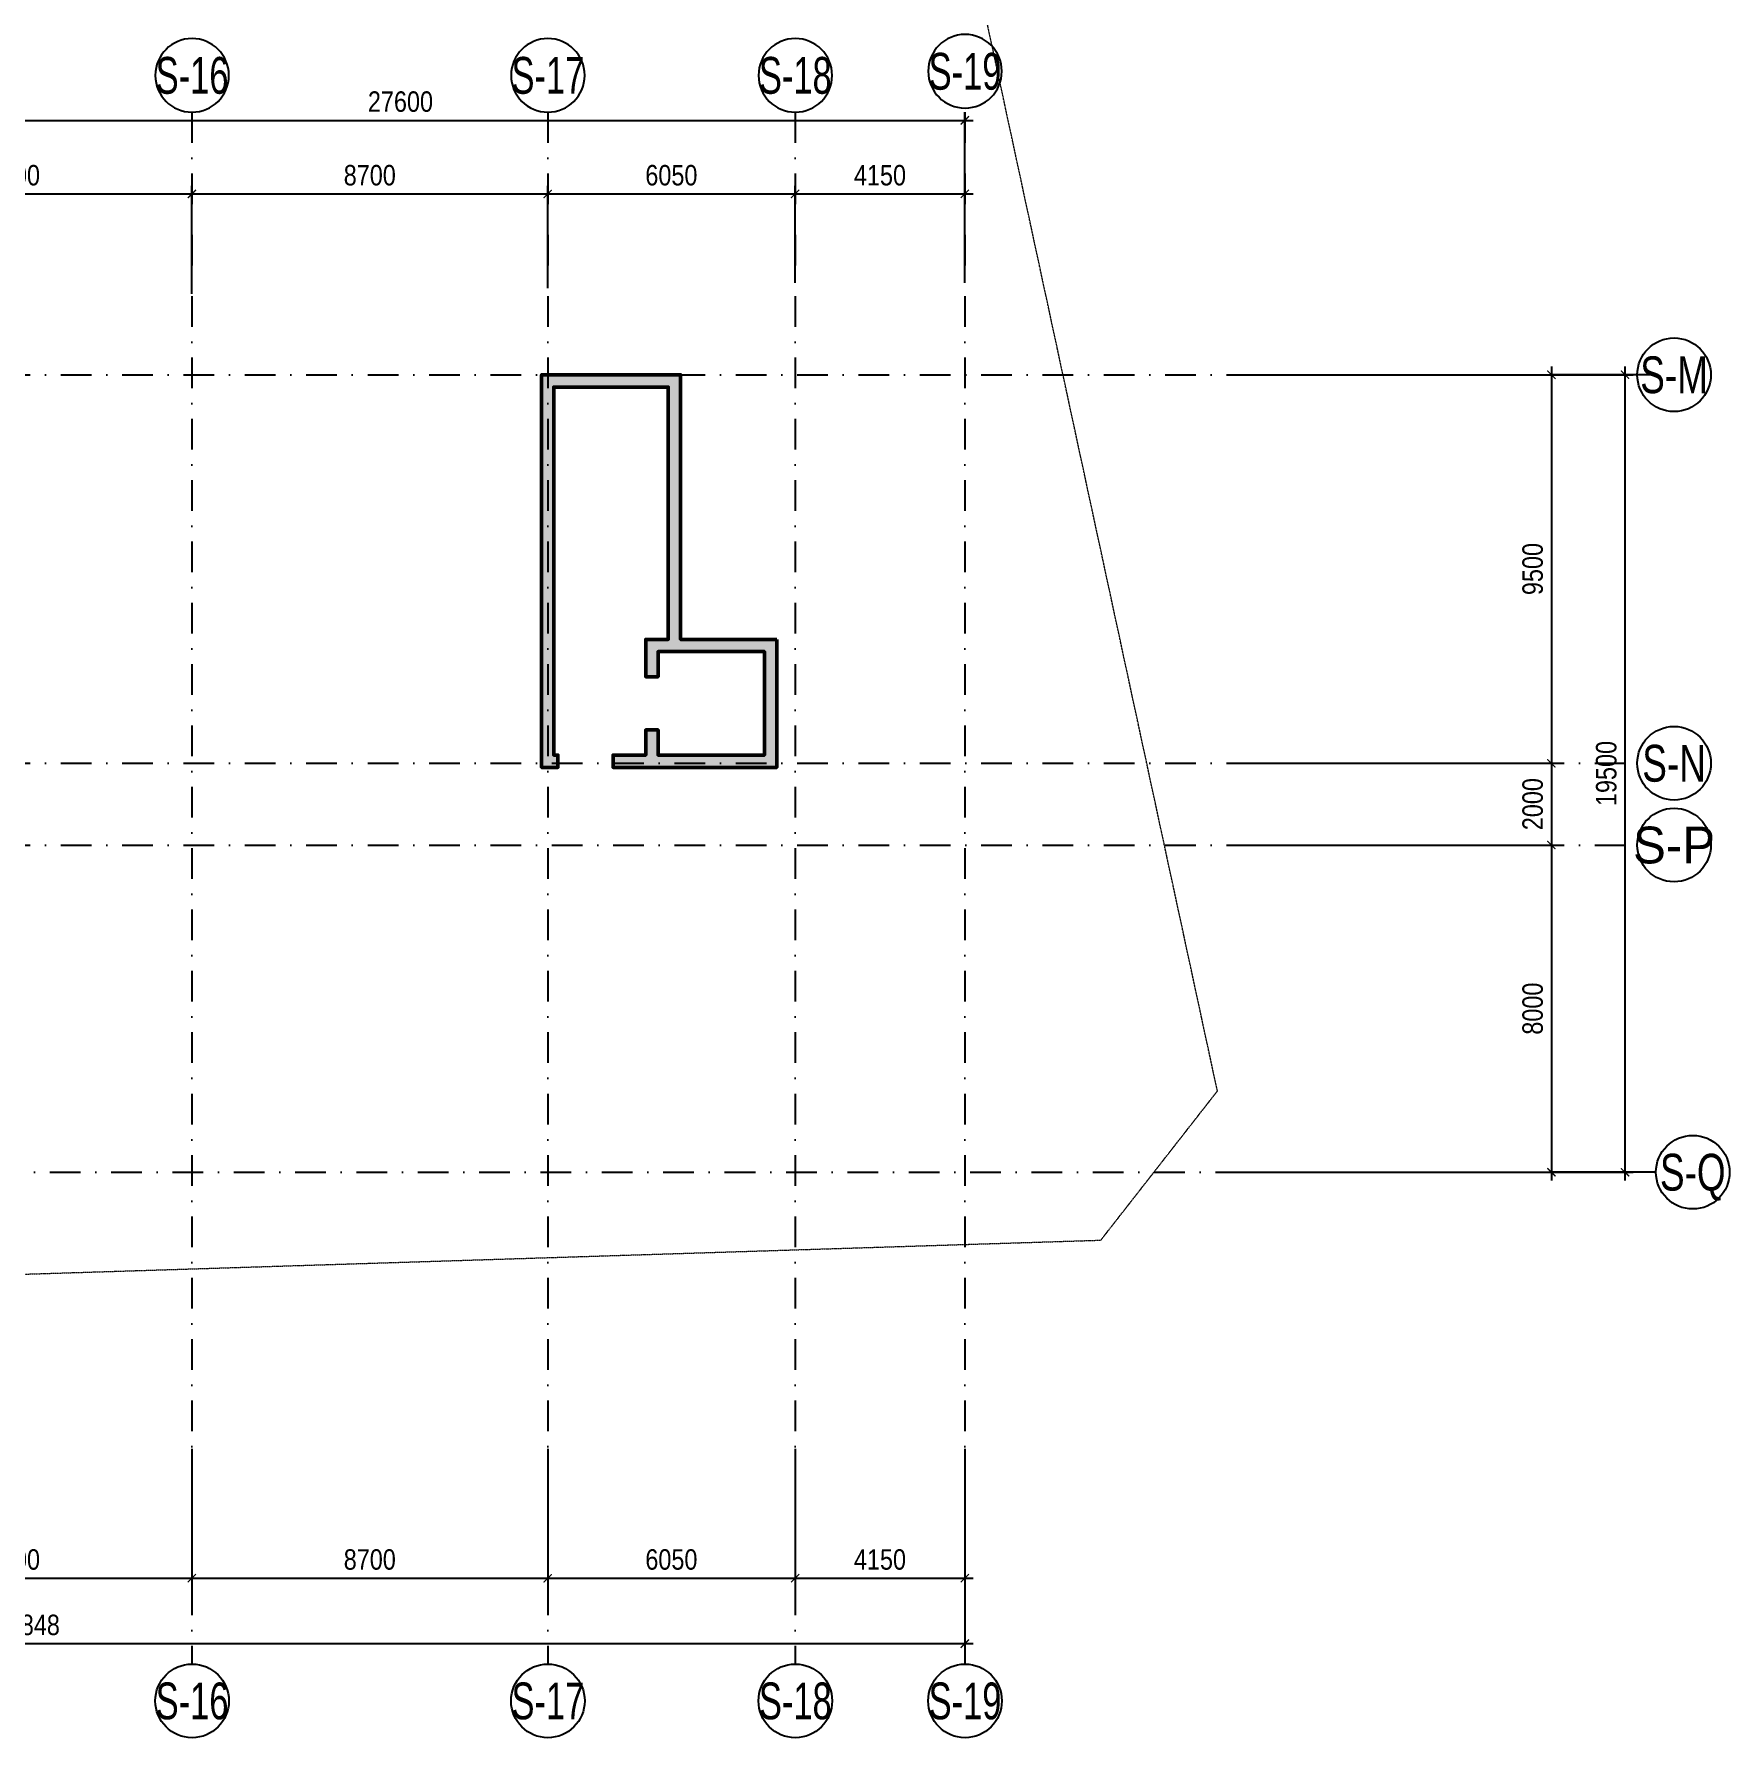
# Model space of a CAD drawing. Header units: millimetres. Extents: x -185400 to 12385, y -14070 to 168686.
# Drawn here: x -29081 to 12385, y -6264 to 35401 of the extents above; entities that cross this region are included whole.
import ezdxf
from ezdxf.enums import TextEntityAlignment as Align

# ---------------------------------------------------------------- set-up
doc = ezdxf.new("R2010")
doc.units = ezdxf.units.MM
doc.header["$MEASUREMENT"] = 0
doc.linetypes.add('DASHDOT', pattern=[1, 0.5, -0.25, 0, -0.25])
doc.linetypes.add('HIDDEN', pattern=[0.375, 0.25, -0.125])
for name, color, linetype in [('AUDIT_I_220805193045-1', 50, 'Continuous'), ('AUDIT_I_220807103235-17', 50, 'Continuous'), ('KT-Dim', 8, 'Continuous'), ('KT-Hatch', 251, 'Continuous'), ('KT-Kich thuoc', 9, 'Continuous'), ('KT-Luoi truc South Tower', 8, 'DASHDOT'), ('TNG', 50, 'Continuous')]:
    doc.layers.add(name, color=color, linetype=linetype)
doc.layers.add('KT-Chi gioi XD', color=7, linetype='HIDDEN', true_color=0x0066cc)
doc.layers.add('ST_MBDV Cot vach 220805$0$KT-Net cot vach', color=6, linetype='Continuous', lineweight=50)
doc.styles.add('Arial Narrow', font='ARIALN.TTF')
doc.styles.add('HBA-Text', font='GOTHIC.TTF')
doc.dimstyles.new('ccu12-200', dxfattribs={"dimscale": 200, "dimtxt": 2.5, "dimasz": 1, "dimexe": 1, "dimexo": 2, "dimgap": 1, "dimtad": 1, "dimdec": 0, "dimdsep": 46, "dimtxsty": 'Arial Narrow', "dimblk": 'ARCHTICK', "dimcen": -1, "dimdle": 1, "dimclrd": 256, "dimclre": 256, "dimclrt": 3, "dimadec": 0, "dimazin": 2, "dimtfac": 0.1, "dimtdec": 0, "dimtmove": 0, "dimatfit": 1, "dimldrblk": 'ARCHTICK', "dimfxl": 1, "dimtvp": 0.833333, "dimtolj": 1, "dimtzin": 12, "dimarcsym": 0})

# ---------------------------------------------------------------- blocks, each defined once
blk = doc.blocks.new('_ARCHTICK')
at = {"color": 0, "linetype": 'ByBlock', "const_width": 0.15}
blk.add_lwpolyline([(-0.5, -0.5), (0.5, 0.5)], dxfattribs=at)
blk = doc.blocks.new('*D130')
at = {"layer": 'Defpoints', "color": 0, "transparency": 16777216}
for p in [(-52171, 1204), (-6323, 1204), (-6323, -3959)]:
    blk.add_point(p, dxfattribs=at)
at = {"layer": 'KT-Kich thuoc', "lineweight": -2, "transparency": 16777216}
for p, q in [((-52171, 804), (-52171, -4159)), ((-6323, 804), (-6323, -4159)), ((-52371, -3959), (-6123, -3959))]:
    blk.add_line(p, q, dxfattribs=at)
at = {"layer": 'KT-Kich thuoc', "lineweight": -2, "transparency": 16777216, "xscale": 200, "yscale": 200, "zscale": 200, "rotation": 180}
blk.add_blockref('_ARCHTICK', (-52171, -3959), dxfattribs=at)
at = {"layer": 'KT-Kich thuoc', "lineweight": -2, "transparency": 16777216, "xscale": 200, "yscale": 200, "zscale": 200}
blk.add_blockref('_ARCHTICK', (-6323, -3959), dxfattribs=at)
at = {"layer": 'KT-Kich thuoc', "color": 3, "transparency": 16777216, "insert": (-29247, -3504), "char_height": 500, "attachment_point": 5, "style": 'Arial Narrow'}
blk.add_mtext('\\A1;45848', dxfattribs=at)
blk = doc.blocks.new('*D131')
at = {"layer": 'Defpoints', "color": 0, "transparency": 16777216}
for p in [(-265, 27070), (-265, 7570), (9819, 7570)]:
    blk.add_point(p, dxfattribs=at)
at = {"layer": 'KT-Kich thuoc', "lineweight": -2, "transparency": 16777216}
for p, q in [((9819, 27270), (9819, 7370)), ((135, 27070), (10019, 27070)), ((135, 7570), (10019, 7570))]:
    blk.add_line(p, q, dxfattribs=at)
at = {"layer": 'KT-Kich thuoc', "lineweight": -2, "transparency": 16777216, "xscale": 200, "yscale": 200, "zscale": 200}
for p, rotation in [((9819, 27070), 90), ((9819, 7570), 270)]:
    blk.add_blockref('_ARCHTICK', p, dxfattribs=dict(at, rotation=rotation))
at = {"layer": 'KT-Kich thuoc', "color": 3, "transparency": 16777216, "insert": (9363, 17320), "char_height": 500, "attachment_point": 5, "rotation": 90, "style": 'Arial Narrow'}
blk.add_mtext('\\A1;19500', dxfattribs=at)
blk = doc.blocks.new('*D153')
at = {"layer": 'Defpoints', "color": 0, "transparency": 16777216}
for p in [(-25223, 31492), (-33923, 28684, 0), (-25223, 28649, 0)]:
    blk.add_point(p, dxfattribs=at)
at = {"layer": 'KT-Kich thuoc', "lineweight": -2, "transparency": 16777216}
for p, q in [((-33923, 29084), (-33923, 31692)), ((-25223, 29049), (-25223, 31692)), ((-34123, 31492), (-25023, 31492))]:
    blk.add_line(p, q, dxfattribs=at)
at = {"layer": 'KT-Kich thuoc', "lineweight": -2, "transparency": 16777216, "xscale": 200, "yscale": 200, "zscale": 200, "rotation": 180}
blk.add_blockref('_ARCHTICK', (-33923, 31492), dxfattribs=at)
at = {"layer": 'KT-Kich thuoc', "lineweight": -2, "transparency": 16777216, "xscale": 200, "yscale": 200, "zscale": 200}
blk.add_blockref('_ARCHTICK', (-25223, 31492), dxfattribs=at)
at = {"layer": 'KT-Kich thuoc', "color": 3, "transparency": 16777216, "insert": (-29573, 31947), "char_height": 500, "attachment_point": 5, "style": 'Arial Narrow'}
blk.add_mtext('\\A1;8700', dxfattribs=at)
blk = doc.blocks.new('*D154')
at = {"layer": 'Defpoints', "color": 0, "transparency": 16777216}
for p in [(-16523, 31492), (-16523, 28791, 0), (-25223, 28649, 0)]:
    blk.add_point(p, dxfattribs=at)
at = {"layer": 'KT-Kich thuoc', "lineweight": -2, "transparency": 16777216}
for p, q in [((-25223, 29049), (-25223, 31692)), ((-16523, 29191), (-16523, 31692)), ((-25423, 31492), (-16323, 31492))]:
    blk.add_line(p, q, dxfattribs=at)
at = {"layer": 'KT-Kich thuoc', "lineweight": -2, "transparency": 16777216, "xscale": 200, "yscale": 200, "zscale": 200, "rotation": 180}
blk.add_blockref('_ARCHTICK', (-25223, 31492), dxfattribs=at)
at = {"layer": 'KT-Kich thuoc', "lineweight": -2, "transparency": 16777216, "xscale": 200, "yscale": 200, "zscale": 200}
blk.add_blockref('_ARCHTICK', (-16523, 31492), dxfattribs=at)
at = {"layer": 'KT-Kich thuoc', "color": 3, "transparency": 16777216, "insert": (-20873, 31947), "char_height": 500, "attachment_point": 5, "style": 'Arial Narrow'}
blk.add_mtext('\\A1;8700', dxfattribs=at)
blk = doc.blocks.new('*D155')
at = {"layer": 'Defpoints', "color": 0, "transparency": 16777216}
for p in [(-10473, 31492), (-16523, 28791), (-10473, 28921, 0)]:
    blk.add_point(p, dxfattribs=at)
at = {"layer": 'KT-Kich thuoc', "lineweight": -2, "transparency": 16777216}
for p, q in [((-16523, 29191), (-16523, 31692)), ((-10473, 29321), (-10473, 31692)), ((-16723, 31492), (-10273, 31492))]:
    blk.add_line(p, q, dxfattribs=at)
at = {"layer": 'KT-Kich thuoc', "lineweight": -2, "transparency": 16777216, "xscale": 200, "yscale": 200, "zscale": 200, "rotation": 180}
blk.add_blockref('_ARCHTICK', (-16523, 31492), dxfattribs=at)
at = {"layer": 'KT-Kich thuoc', "lineweight": -2, "transparency": 16777216, "xscale": 200, "yscale": 200, "zscale": 200}
blk.add_blockref('_ARCHTICK', (-10473, 31492), dxfattribs=at)
at = {"layer": 'KT-Kich thuoc', "color": 3, "transparency": 16777216, "insert": (-13498, 31947), "char_height": 500, "attachment_point": 5, "style": 'Arial Narrow'}
blk.add_mtext('\\A1;6050', dxfattribs=at)
blk = doc.blocks.new('*D156')
at = {"layer": 'Defpoints', "color": 0, "transparency": 16777216}
for p in [(-6323, 31492), (-10473, 28921, 0), (-6323, 29040)]:
    blk.add_point(p, dxfattribs=at)
at = {"layer": 'KT-Kich thuoc', "lineweight": -2, "transparency": 16777216}
for p, q in [((-10473, 29321), (-10473, 31692)), ((-6323, 29440), (-6323, 31692)), ((-10673, 31492), (-6123, 31492))]:
    blk.add_line(p, q, dxfattribs=at)
at = {"layer": 'KT-Kich thuoc', "lineweight": -2, "transparency": 16777216, "xscale": 200, "yscale": 200, "zscale": 200, "rotation": 180}
blk.add_blockref('_ARCHTICK', (-10473, 31492), dxfattribs=at)
at = {"layer": 'KT-Kich thuoc', "lineweight": -2, "transparency": 16777216, "xscale": 200, "yscale": 200, "zscale": 200}
blk.add_blockref('_ARCHTICK', (-6323, 31492), dxfattribs=at)
at = {"layer": 'KT-Kich thuoc', "color": 3, "transparency": 16777216, "insert": (-8398, 31947), "char_height": 500, "attachment_point": 5, "style": 'Arial Narrow'}
blk.add_mtext('\\A1;4150', dxfattribs=at)
blk = doc.blocks.new('*D157')
at = {"layer": 'Defpoints', "color": 0, "transparency": 16777216}
for p in [(-6323, 33292), (-33923, 28921), (-6323, 28921)]:
    blk.add_point(p, dxfattribs=at)
at = {"layer": 'KT-Kich thuoc', "lineweight": -2, "transparency": 16777216}
for p, q in [((-33923, 29321), (-33923, 33492)), ((-6323, 29321), (-6323, 33492)), ((-34123, 33292), (-6123, 33292))]:
    blk.add_line(p, q, dxfattribs=at)
at = {"layer": 'KT-Kich thuoc', "lineweight": -2, "transparency": 16777216, "xscale": 200, "yscale": 200, "zscale": 200, "rotation": 180}
blk.add_blockref('_ARCHTICK', (-33923, 33292), dxfattribs=at)
at = {"layer": 'KT-Kich thuoc', "lineweight": -2, "transparency": 16777216, "xscale": 200, "yscale": 200, "zscale": 200}
blk.add_blockref('_ARCHTICK', (-6323, 33292), dxfattribs=at)
at = {"layer": 'KT-Kich thuoc', "color": 3, "transparency": 16777216, "insert": (-20123, 33747), "char_height": 500, "attachment_point": 5, "style": 'Arial Narrow'}
blk.add_mtext('\\A1;27600', dxfattribs=at)
blk = doc.blocks.new('*D160')
at = {"layer": 'Defpoints', "color": 0, "transparency": 16777216}
for p in [(-33923, 1204), (-25223, 1204), (-25223, -2359)]:
    blk.add_point(p, dxfattribs=at)
at = {"layer": 'KT-Kich thuoc', "lineweight": -2, "transparency": 16777216}
for p, q in [((-33923, 804), (-33923, -2559)), ((-25223, 804), (-25223, -2559)), ((-34123, -2359), (-25023, -2359))]:
    blk.add_line(p, q, dxfattribs=at)
at = {"layer": 'KT-Kich thuoc', "lineweight": -2, "transparency": 16777216, "xscale": 200, "yscale": 200, "zscale": 200, "rotation": 180}
blk.add_blockref('_ARCHTICK', (-33923, -2359), dxfattribs=at)
at = {"layer": 'KT-Kich thuoc', "lineweight": -2, "transparency": 16777216, "xscale": 200, "yscale": 200, "zscale": 200}
blk.add_blockref('_ARCHTICK', (-25223, -2359), dxfattribs=at)
at = {"layer": 'KT-Kich thuoc', "color": 3, "transparency": 16777216, "insert": (-29573, -1904), "char_height": 500, "attachment_point": 5, "style": 'Arial Narrow'}
blk.add_mtext('\\A1;8700', dxfattribs=at)
blk = doc.blocks.new('*D161')
at = {"layer": 'Defpoints', "color": 0, "transparency": 16777216}
for p in [(-25223, 1204), (-16523, 1204), (-16523, -2359)]:
    blk.add_point(p, dxfattribs=at)
at = {"layer": 'KT-Kich thuoc', "lineweight": -2, "transparency": 16777216}
for p, q in [((-25223, 804), (-25223, -2559)), ((-16523, 804), (-16523, -2559)), ((-25423, -2359), (-16323, -2359))]:
    blk.add_line(p, q, dxfattribs=at)
at = {"layer": 'KT-Kich thuoc', "lineweight": -2, "transparency": 16777216, "xscale": 200, "yscale": 200, "zscale": 200, "rotation": 180}
blk.add_blockref('_ARCHTICK', (-25223, -2359), dxfattribs=at)
at = {"layer": 'KT-Kich thuoc', "lineweight": -2, "transparency": 16777216, "xscale": 200, "yscale": 200, "zscale": 200}
blk.add_blockref('_ARCHTICK', (-16523, -2359), dxfattribs=at)
at = {"layer": 'KT-Kich thuoc', "color": 3, "transparency": 16777216, "insert": (-20873, -1904), "char_height": 500, "attachment_point": 5, "style": 'Arial Narrow'}
blk.add_mtext('\\A1;8700', dxfattribs=at)
blk = doc.blocks.new('*D162')
at = {"layer": 'Defpoints', "color": 0, "transparency": 16777216}
for p in [(-16523, 1204), (-10473, 1204), (-10473, -2359)]:
    blk.add_point(p, dxfattribs=at)
at = {"layer": 'KT-Kich thuoc', "lineweight": -2, "transparency": 16777216}
for p, q in [((-16523, 804), (-16523, -2559)), ((-10473, 804), (-10473, -2559)), ((-16723, -2359), (-10273, -2359))]:
    blk.add_line(p, q, dxfattribs=at)
at = {"layer": 'KT-Kich thuoc', "lineweight": -2, "transparency": 16777216, "xscale": 200, "yscale": 200, "zscale": 200, "rotation": 180}
blk.add_blockref('_ARCHTICK', (-16523, -2359), dxfattribs=at)
at = {"layer": 'KT-Kich thuoc', "lineweight": -2, "transparency": 16777216, "xscale": 200, "yscale": 200, "zscale": 200}
blk.add_blockref('_ARCHTICK', (-10473, -2359), dxfattribs=at)
at = {"layer": 'KT-Kich thuoc', "color": 3, "transparency": 16777216, "insert": (-13498, -1904), "char_height": 500, "attachment_point": 5, "style": 'Arial Narrow'}
blk.add_mtext('\\A1;6050', dxfattribs=at)
blk = doc.blocks.new('*D163')
at = {"layer": 'Defpoints', "color": 0, "transparency": 16777216}
for p in [(-10473, 1204), (-6323, 1204), (-6323, -2359)]:
    blk.add_point(p, dxfattribs=at)
at = {"layer": 'KT-Kich thuoc', "lineweight": -2, "transparency": 16777216}
for p, q in [((-10473, 804), (-10473, -2559)), ((-6323, 804), (-6323, -2559)), ((-10673, -2359), (-6123, -2359))]:
    blk.add_line(p, q, dxfattribs=at)
at = {"layer": 'KT-Kich thuoc', "lineweight": -2, "transparency": 16777216, "xscale": 200, "yscale": 200, "zscale": 200, "rotation": 180}
blk.add_blockref('_ARCHTICK', (-10473, -2359), dxfattribs=at)
at = {"layer": 'KT-Kich thuoc', "lineweight": -2, "transparency": 16777216, "xscale": 200, "yscale": 200, "zscale": 200}
blk.add_blockref('_ARCHTICK', (-6323, -2359), dxfattribs=at)
at = {"layer": 'KT-Kich thuoc', "color": 3, "transparency": 16777216, "insert": (-8398, -1904), "char_height": 500, "attachment_point": 5, "style": 'Arial Narrow'}
blk.add_mtext('\\A1;4150', dxfattribs=at)
blk = doc.blocks.new('*D139')
at = {"layer": 'Defpoints', "color": 0, "transparency": 16777216}
for p in [(-265, 15570), (-265, 7570), (8019, 7570)]:
    blk.add_point(p, dxfattribs=at)
at = {"layer": 'KT-Kich thuoc', "lineweight": -2, "transparency": 16777216}
for p, q in [((135, 15570), (8219, 15570)), ((8019, 15770), (8019, 7370)), ((135, 7570), (8219, 7570))]:
    blk.add_line(p, q, dxfattribs=at)
at = {"layer": 'KT-Kich thuoc', "lineweight": -2, "transparency": 16777216, "xscale": 200, "yscale": 200, "zscale": 200}
for p, rotation in [((8019, 15570), 90), ((8019, 7570), 270)]:
    blk.add_blockref('_ARCHTICK', p, dxfattribs=dict(at, rotation=rotation))
at = {"layer": 'KT-Kich thuoc', "color": 3, "transparency": 16777216, "insert": (7563, 11570), "char_height": 500, "attachment_point": 5, "rotation": 90, "style": 'Arial Narrow'}
blk.add_mtext('\\A1;8000', dxfattribs=at)
blk = doc.blocks.new('GRID-SYM-flat-83')
at = {"layer": 'AUDIT_I_220805193045-1'}
blk.add_ellipse((0, 0, 0), major_axis=(-900, 5), ratio=1, dxfattribs=at)
at = {"layer": 'AUDIT_I_220805193045-1', "style": 'HBA-Text'}
blk.add_attdef('GRID', text='', height=900, rotation=359.6303, dxfattribs=at).set_placement((0, 0, 0), align=Align.MIDDLE_CENTER)
blk = doc.blocks.new('GRID-SYM-flat-84')
at = {"layer": 'AUDIT_I_220805193045-1'}
blk.add_ellipse((0, 0, 0), major_axis=(-900, 5), ratio=1, dxfattribs=at)
at = {"layer": 'AUDIT_I_220805193045-1', "style": 'HBA-Text'}
blk.add_attdef('GRID', text='', height=900, rotation=359.6303, dxfattribs=at).set_placement((0, 0, 0), align=Align.MIDDLE_CENTER)
blk = doc.blocks.new('GRID-SYM-flat-85')
at = {"layer": 'AUDIT_I_220805193045-1'}
blk.add_ellipse((0, 0, 0), major_axis=(-900, 5), ratio=1, dxfattribs=at)
at = {"layer": 'AUDIT_I_220805193045-1', "style": 'HBA-Text'}
blk.add_attdef('GRID', text='', height=900, rotation=359.6303, dxfattribs=at).set_placement((0, 0, 0), align=Align.MIDDLE_CENTER)
blk = doc.blocks.new('GRID-SYM-flat-86')
at = {"layer": 'AUDIT_I_220805193045-1'}
blk.add_ellipse((0, 0, 0), major_axis=(-900, 5), ratio=1, dxfattribs=at)
at = {"layer": 'AUDIT_I_220805193045-1', "style": 'HBA-Text'}
blk.add_attdef('GRID', text='', height=900, rotation=359.6303, dxfattribs=at).set_placement((0, 0, 0), align=Align.MIDDLE_CENTER)
blk = doc.blocks.new('GRID-SYM-flat-73')
at = {"layer": 'AUDIT_I_220805193045-1'}
blk.add_circle((0, 0, 0), 900, dxfattribs=at)
at = {"layer": 'AUDIT_I_220805193045-1', "style": 'HBA-Text'}
blk.add_attdef('GRID', text='', height=900, rotation=359.6303, dxfattribs=at).set_placement((0, 0, 0), align=Align.MIDDLE_CENTER)
blk = doc.blocks.new('*D164')
at = {"layer": 'Defpoints', "color": 0, "transparency": 16777216}
for p in [(-265, 27070), (-265, 17570), (8019, 17570)]:
    blk.add_point(p, dxfattribs=at)
at = {"layer": 'KT-Kich thuoc', "lineweight": -2, "transparency": 16777216}
for p, q in [((8019, 27270), (8019, 17370)), ((135, 27070), (8219, 27070)), ((135, 17570), (8219, 17570))]:
    blk.add_line(p, q, dxfattribs=at)
at = {"layer": 'KT-Kich thuoc', "lineweight": -2, "transparency": 16777216, "xscale": 200, "yscale": 200, "zscale": 200}
for p, rotation in [((8019, 27070), 90), ((8019, 17570), 270)]:
    blk.add_blockref('_ARCHTICK', p, dxfattribs=dict(at, rotation=rotation))
at = {"layer": 'KT-Kich thuoc', "color": 3, "transparency": 16777216, "insert": (7563, 22320), "char_height": 500, "attachment_point": 5, "rotation": 90, "style": 'Arial Narrow'}
blk.add_mtext('\\A1;9500', dxfattribs=at)
blk = doc.blocks.new('*D165')
at = {"layer": 'Defpoints', "color": 0, "transparency": 16777216}
for p in [(-265, 17570), (-265, 15570), (8019, 15570)]:
    blk.add_point(p, dxfattribs=at)
at = {"layer": 'KT-Kich thuoc', "lineweight": -2, "transparency": 16777216}
for p, q in [((135, 17570), (8219, 17570)), ((8019, 17770), (8019, 15370)), ((135, 15570), (8219, 15570))]:
    blk.add_line(p, q, dxfattribs=at)
at = {"layer": 'KT-Kich thuoc', "lineweight": -2, "transparency": 16777216, "xscale": 200, "yscale": 200, "zscale": 200}
for p, rotation in [((8019, 17570), 90), ((8019, 15570), 270)]:
    blk.add_blockref('_ARCHTICK', p, dxfattribs=dict(at, rotation=rotation))
at = {"layer": 'KT-Kich thuoc', "color": 3, "transparency": 16777216, "insert": (7563, 16570), "char_height": 500, "attachment_point": 5, "rotation": 90, "style": 'Arial Narrow'}
blk.add_mtext('\\A1;2000', dxfattribs=at)
blk = doc.blocks.new('Asix South Tower')
at = {"layer": 'KT-Kich thuoc'}
for p, q in [((10576.4, 27070.4), (8018.8, 27070.4)), ((10576.4, 7570.4), (8018.8, 7570.4))]:
    blk.add_line(p, q, dxfattribs=at)
at = {"layer": 'KT-Luoi truc South Tower', "ltscale": 1500}
for p, q in [((-25223, 33491.9), (-25223, -4459.1)), ((-16523, 33491.9), (-16523, -4459.1)), ((-10473, 33491.9), (-10473, -4459.1)), ((-6323, 33491.9), (-6323, -4459.1)), ((-49426.2, 27070.4), (10118.8, 27070.4)), ((-49426.2, 17570.4), (10118.8, 17570.4)), ((-49426.2, 15570.4), (10118.8, 15570.4)), ((-52698.1, 7570.4), (10118.8, 7570.4))]:
    blk.add_line(p, q, dxfattribs=at)
at = {"layer": 'KT-Dim'}
ref = blk.add_blockref('GRID-SYM-flat-73', (-25217.9, 34391.9, 0), dxfattribs=dict(at, xscale=-1, rotation=179.6748020054017))
ref.add_attrib('GRID', 'S-16', dxfattribs={"layer": 'AUDIT_I_220807103235-17', "height": 900, "style": 'HBA-Text', "width": 0.7}).set_placement((-25217.9, 34391.9, 0), align=Align.MIDDLE_CENTER)
ref = blk.add_blockref('GRID-SYM-flat-73', (-16517.9, 34391.9, 0), dxfattribs=dict(at, xscale=-1, rotation=179.6748020054017))
ref.add_attrib('GRID', 'S-17', dxfattribs={"layer": 'AUDIT_I_220807103235-17', "height": 900, "style": 'HBA-Text', "width": 0.7}).set_placement((-16517.9, 34391.9, 0), align=Align.MIDDLE_CENTER)
ref = blk.add_blockref('GRID-SYM-flat-73', (-10467.9, 34391.9, 0), dxfattribs=dict(at, xscale=-1, rotation=179.6748020054017))
ref.add_attrib('GRID', 'S-18', dxfattribs={"layer": 'AUDIT_I_220807103235-17', "height": 900, "style": 'HBA-Text', "width": 0.7}).set_placement((-10467.9, 34391.9, 0), align=Align.MIDDLE_CENTER)
ref = blk.add_blockref('GRID-SYM-flat-73', (-6317.9, 34491.9, 0), dxfattribs=dict(at, xscale=-1, rotation=179.6748020054017))
ref.add_attrib('GRID', 'S-19', dxfattribs={"layer": 'AUDIT_I_220807103235-17', "height": 900, "style": 'HBA-Text', "width": 0.7}).set_placement((-6317.9, 34491.9, 0), align=Align.MIDDLE_CENTER)
ref = blk.add_blockref('GRID-SYM-flat-83', (11018.8, 27070, 0), dxfattribs=dict(at, rotation=0.325197994598278))
ref.add_attrib('GRID', 'S-M', dxfattribs={"layer": 'AUDIT_I_220807103235-17', "height": 900, "style": 'HBA-Text', "width": 0.75}).set_placement((11018.8, 27070, 0), align=Align.MIDDLE_CENTER)
ref = blk.add_blockref('GRID-SYM-flat-84', (11018.8, 17570.1, 0), dxfattribs=dict(at, rotation=0.325197994598278))
ref.add_attrib('GRID', 'S-N', dxfattribs={"layer": 'AUDIT_I_220807103235-17', "height": 900, "style": 'HBA-Text', "width": 0.75}).set_placement((11018.8, 17570.1, 0), align=Align.MIDDLE_CENTER)
ref = blk.add_blockref('GRID-SYM-flat-85', (11018.8, 15570.1, 0), dxfattribs=dict(at, rotation=0.325197994598278))
ref.add_attrib('GRID', 'S-P', dxfattribs={"layer": 'AUDIT_I_220807103235-17', "height": 900, "rotation": 359.95545, "style": 'HBA-Text'}).set_placement((11018.8, 15570.1, 0), align=Align.MIDDLE_CENTER)
ref = blk.add_blockref('GRID-SYM-flat-86', (11476.4, 7570.1, 0), dxfattribs=dict(at, rotation=0.325197994598278))
ref.add_attrib('GRID', 'S-Q', dxfattribs={"layer": 'AUDIT_I_220807103235-17', "height": 900, "style": 'HBA-Text', "width": 0.75}).set_placement((11476.4, 7570.1, 0), align=Align.MIDDLE_CENTER)
ref = blk.add_blockref('GRID-SYM-flat-73', (-25217.9, -5359.1, 0), dxfattribs=dict(at, rotation=0.325197994598278))
ref.add_attrib('GRID', 'S-16', dxfattribs={"layer": 'AUDIT_I_220807103235-17', "height": 900, "style": 'HBA-Text', "width": 0.7}).set_placement((-25217.9, -5359.1, 0), align=Align.MIDDLE_CENTER)
ref = blk.add_blockref('GRID-SYM-flat-73', (-16517.9, -5359.1, 0), dxfattribs=dict(at, rotation=0.325197994598278))
ref.add_attrib('GRID', 'S-17', dxfattribs={"layer": 'AUDIT_I_220807103235-17', "height": 900, "style": 'HBA-Text', "width": 0.7}).set_placement((-16517.9, -5359.1, 0), align=Align.MIDDLE_CENTER)
ref = blk.add_blockref('GRID-SYM-flat-73', (-10467.9, -5359.1, 0), dxfattribs=dict(at, rotation=0.325197994598278))
ref.add_attrib('GRID', 'S-18', dxfattribs={"layer": 'AUDIT_I_220807103235-17', "height": 900, "style": 'HBA-Text', "width": 0.7}).set_placement((-10467.9, -5359.1, 0), align=Align.MIDDLE_CENTER)
ref = blk.add_blockref('GRID-SYM-flat-73', (-6317.9, -5359.1, 0), dxfattribs=dict(at, rotation=0.325197994598278))
ref.add_attrib('GRID', 'S-19', dxfattribs={"layer": 'AUDIT_I_220807103235-17', "height": 900, "style": 'HBA-Text', "width": 0.7}).set_placement((-6317.9, -5359.1, 0), align=Align.MIDDLE_CENTER)
at = {"layer": 'KT-Kich thuoc'}
for base, p1, p2, picture, middle in [((-6323, 33291.9), (-33923, 28921.3), (-6323, 28921.3), '*D157', (-20123, 33747.2)), ((-25223, 31491.9), (-33923, 28684.3, 0), (-25223, 28648.7, 0), '*D153', (-29573, 31947.2)), ((-16523, 31491.9), (-25223, 28648.7, 0), (-16523, 28791, 0), '*D154', (-20873, 31947.2)), ((-10473, 31491.9), (-16523, 28791), (-10473, 28921.3, 0), '*D155', (-13498, 31947.2)), ((-6323, 31491.9), (-10473, 28921.3, 0), (-6323, 29040.1), '*D156', (-8398, 31947.2)), ((-6323, -3959.1), (-52170.8, 1204.1), (-6323, 1204.1), '*D130', (-29246.9, -3503.8)), ((-25223, -2359.1), (-33923, 1204.1), (-25223, 1204.1), '*D160', (-29573, -1903.8)), ((-16523, -2359.1), (-25223, 1204.1), (-16523, 1204.1), '*D161', (-20873, -1903.8)), ((-10473, -2359.1), (-16523, 1204.1), (-10473, 1204.1), '*D162', (-13498, -1903.8)), ((-6323, -2359.1), (-10473, 1204.1), (-6323, 1204.1), '*D163', (-8398, -1903.8))]:
    dim = blk.add_linear_dim(base=base, p1=p1, p2=p2, dimstyle='ccu12-200', dxfattribs=at)
    dim.commit()
    dim.dimension.update_dxf_attribs({"geometry": picture, "text_midpoint": middle})
for base, p1, p2, picture, middle in [((9818.8, 7570.4), (-265.4, 27070.4), (-265.4, 7570.4), '*D131', (9363.5, 17320.4)), ((8018.8, 17570.4), (-265.4, 27070.4), (-265.4, 17570.4), '*D164', (7563.5, 22320.4)), ((8018.8, 15570.4), (-265.4, 17570.4), (-265.4, 15570.4), '*D165', (7563.5, 16570.4)), ((8018.8, 7570.4), (-265.4, 15570.4), (-265.4, 7570.4), '*D139', (7563.5, 11570.4))]:
    dim = blk.add_linear_dim(base=base, p1=p1, p2=p2, angle=90, dimstyle='ccu12-200', dxfattribs=at)
    dim.commit()
    dim.dimension.update_dxf_attribs({"geometry": picture, "text_midpoint": middle})

msp = doc.modelspace()

# ---------------------------------------------------------------- hatches: boundary and pattern name
at = {"layer": 'KT-Hatch', "ltscale": 0.5}
h = msp.add_hatch(dxfattribs=at)
h.set_pattern_fill('1BETONG2-BOP', color=256, scale=50, angle=100, pattern_type=2)
h.set_pattern_definition([(150, (0, 0), (-31.376, 358.63), [37.5, -412.5]), (95, (0, 0), (-358.3354, -133.63), [30, -330]), (200.4514, (-2.6, 29.9), (-389.7113, 225.0003), [31.87, -350.571]), (146.1842, (-98.5, -17.36), (-11.16, 539.8847), [56.25, -618.75]), (196.6356, (-99.4, 27.6), (-560.811, 375.655), [47.805, -525.8565]), (91.1842, (-98.5, -17.36), (-560.811, 375.654), [45, -495]), (121, (-82.54, 36.22), (146.4252, 328.8764), [37.5, -412.5]), (326, (-82.54, 36.2), (121.6577, 362.575), [30, -330]), (171.4514, (-70.34, 63.62), (-231.767, 385.7255), [31.87, -350.571]), (167.5, (0, 0), (-131.41385, -102.33253), [0, -326, 0, -335, 0, -331.25]), (104.5, (0, 0), (-211.766, 106.521), [0, -191, 0, -318.5, 0, -126.25]), (67.5, (19.36, -109.8), (-35.24254, 264.81454), [0, -125, 0, -390, 0, -517.5]), (57.5, (28.04, -159.05), (-99.9267, 278.4716), [0, -162.5, 0, -259, 0, -367.5]), (55, (0, 0), (-174.0698, 121.885), []), (55, (-60.32, -10.64), (-174.0698, 121.885), [])])
h.paths.add_polyline_path([(-10923, 20600.4), (-10923, 17470.4), (-14923, 17470.4), (-14923, 17770.4), (-14123, 17770.4), (-14123, 18385.4), (-13823, 18385.4), (-13823, 17770.4), (-11223, 17770.4), (-11223, 20300.4), (-13823, 20300.4), (-13823, 19685.4), (-14123, 19685.4), (-14123, 20600.4), (-13573, 20600.4), (-13573, 26770.4), (-16373, 26770.4), (-16373, 17770.4), (-16273, 17770.4), (-16273, 17470.4), (-16673, 17470.4), (-16673, 27070.4), (-13273, 27070.4), (-13273, 20600.4)])

# ---------------------------------------------------------------- linework, layer by layer
at = {"layer": 'KT-Chi gioi XD', "lineweight": 13, "ltscale": 10, "elevation": 0, "flags": 128}
msp.add_lwpolyline([(-29078.1, 143772.1), (-33774.2, 161645), (-36124.3, 162456.9), (-45058.2, 155685.5), (-68562, 137753.5), (-92229.5, 120645.5, 0.684877), (-61797, 6849.6), (-41426.4, 4693.7), (-2997.3, 5908.3), (-146.9, 9554.9)], format="xyb", close=True, dxfattribs=at)
at = {"layer": 'ST_MBDV Cot vach 220805$0$KT-Net cot vach'}
for p, q in [((-14123, 18385.4), (-14123, 17770.4)), ((-13823, 18385.4), (-13823, 17770.4)), ((-16273, 17470.4), (-16273, 17770.4)), ((-14923, 17770.4), (-14123, 17770.4)), ((-14923, 17470.4), (-14923, 17770.4)), ((-14923, 17470.4), (-10923, 17470.4))]:
    msp.add_line(p, q, dxfattribs=at)
at = {"layer": 'ST_MBDV Cot vach 220805$0$KT-Net cot vach', "elevation": 0}
msp.add_lwpolyline([(-10923, 20600.4), (-10923, 17470.4), (-14923, 17470.4), (-14923, 17770.4), (-14123, 17770.4), (-14123, 18385.4), (-13823, 18385.4), (-13823, 17770.4), (-11223, 17770.4), (-11223, 20300.4), (-13823, 20300.4), (-13823, 19685.4), (-14123, 19685.4), (-14123, 20600.4), (-13573, 20600.4), (-13573, 26770.4), (-16373, 26770.4), (-16373, 17770.4), (-16273, 17770.4), (-16273, 17470.4), (-16673, 17470.4), (-16673, 27070.4), (-13273, 27070.4), (-13273, 20600.4), (-10923, 20600.4)], dxfattribs=at)
at = {"layer": 'TNG', "elevation": 0}
msp.add_lwpolyline([(-16373, 20470.4), (-16373, 20470.4), (-16373, 25170.4)], dxfattribs=at)

# ---------------------------------------------------------------- block references
at = {"layer": 'KT-Kich thuoc'}
msp.add_blockref('Asix South Tower', (0, 0), dxfattribs=at)

doc.saveas('drawing.dxf')
